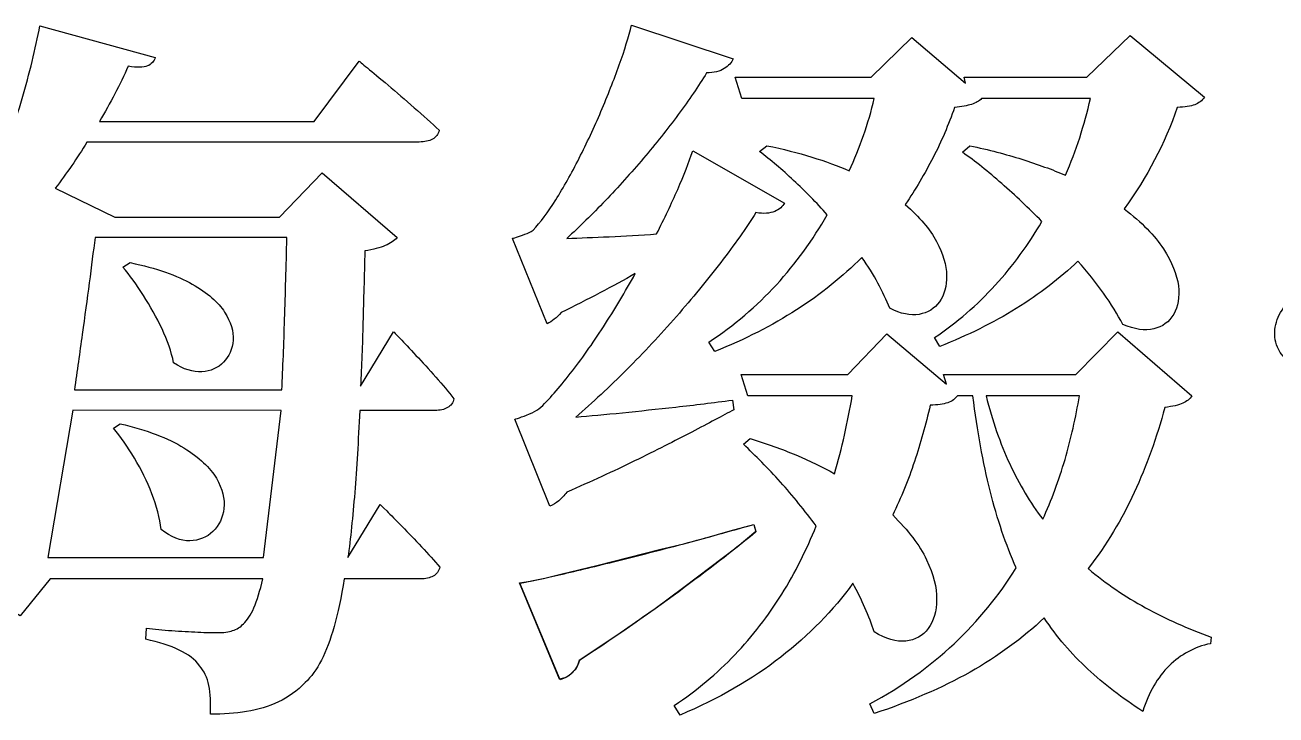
# Model space of a CAD drawing. Extents: x 11992 to 29481, y -6727 to 6811.
# Drawn here: x 28321.29 to 28341.09, y 418.7 to 429.62 of the extents above; entities that cross this region are included whole.
import ezdxf

# ---------------------------------------------------------------- set-up
doc = ezdxf.new("R2010")
doc.units = 0
doc.header["$MEASUREMENT"] = 0
doc.layers.add('layer 1', color=8, linetype='CONTINUOUS')
doc.layers.add('zoylight 6节点', color=8, linetype='CONTINUOUS')

# ---------------------------------------------------------------- blocks, each defined once
blk = doc.blocks.new('ddddd')
at = {"layer": 'layer 1'}
for points in [[(-30.346, 47.197), (-30.738, 44.863), (-27.325, 44.863), (-27.048, 47.191), (-30.346, 47.197)], [(-19.566, 45.387), (-19.53, 45.275), (-19.828, 45.026), (-20.671, 44.389), (-21.126, 44.05), (-21.681, 43.668), (-22.327, 43.233), (-22.353, 43.157), (-22.382, 43.098), (-22.439, 43.047), (-22.494, 42.99), (-22.555, 42.958), (-22.638, 42.937), (-23.274, 44.464), (-23.097, 44.489), (-22.875, 44.538), (-22.619, 44.601), (-22.047, 44.738), (-21.037, 44.994), (-20.67, 45.081), (-20.304, 45.182), (-19.941, 45.288), (-19.566, 45.387)]]:
    blk.add_lwpolyline(points, dxfattribs=at)
for points, knots in [([(-24.615, 47.191), (-24.532, 47.191), (-24.464, 47.207), (-24.412, 47.236), (-24.412, 47.236), (-24.357, 47.267), (-24.324, 47.314), (-24.313, 47.378), (-24.313, 47.378), (-24.396, 47.484), (-24.491, 47.599), (-24.6, 47.719), (-24.6, 47.719), (-24.706, 47.841), (-24.811, 47.956), (-24.912, 48.064), (-24.912, 48.064), (-25.013, 48.173), (-25.096, 48.262), (-25.164, 48.33), (-25.164, 48.33), (-25.23, 48.4), (-25.265, 48.435), (-25.267, 48.437), (-25.267, 48.437), (-25.267, 48.437), (-25.791, 47.576), (-25.791, 47.576), (-25.791, 47.576), (-25.773, 47.896), (-25.76, 48.231), (-25.752, 48.586), (-25.752, 48.586), (-25.742, 48.939), (-25.731, 49.318), (-25.721, 49.717), (-25.721, 49.717), (-25.587, 49.737), (-25.48, 49.764), (-25.399, 49.801), (-25.399, 49.801), (-25.318, 49.838), (-25.254, 49.88), (-25.209, 49.927), (-25.209, 49.927), (-25.209, 49.927), (-26.396, 50.951), (-26.396, 50.951), (-26.396, 50.951), (-26.396, 50.951), (-27.071, 50.253), (-27.071, 50.253), (-27.071, 50.253), (-27.071, 50.253), (-29.679, 50.253), (-29.679, 50.253), (-29.679, 50.253), (-29.679, 50.253), (-30.622, 50.707), (-30.622, 50.707), (-30.622, 50.707), (-30.534, 50.823), (-30.447, 50.944), (-30.362, 51.066), (-30.362, 51.066), (-30.278, 51.188), (-30.197, 51.312), (-30.121, 51.44), (-30.121, 51.44), (-30.121, 51.44), (-24.86, 51.44), (-24.86, 51.44), (-24.86, 51.44), (-24.776, 51.44), (-24.706, 51.456), (-24.65, 51.485), (-24.65, 51.485), (-24.594, 51.516), (-24.559, 51.562), (-24.545, 51.626), (-24.545, 51.626), (-24.664, 51.739), (-24.796, 51.859), (-24.939, 51.983), (-24.939, 51.983), (-25.083, 52.11), (-25.222, 52.228), (-25.354, 52.34), (-25.354, 52.34), (-25.486, 52.451), (-25.595, 52.542), (-25.68, 52.612), (-25.68, 52.612), (-25.766, 52.682), (-25.81, 52.719), (-25.814, 52.721), (-25.814, 52.721), (-25.814, 52.721), (-26.524, 51.766), (-26.524, 51.766), (-26.524, 51.766), (-26.524, 51.766), (-29.923, 51.766), (-29.923, 51.766), (-29.923, 51.766), (-29.749, 52.057), (-29.597, 52.348), (-29.469, 52.639), (-29.469, 52.639), (-29.328, 52.616), (-29.225, 52.618), (-29.163, 52.643), (-29.163, 52.643), (-29.101, 52.668), (-29.058, 52.715), (-29.039, 52.779), (-29.039, 52.779), (-29.039, 52.779), (-30.866, 53.279), (-30.866, 53.279), (-30.866, 53.279), (-30.936, 52.911), (-31.029, 52.527), (-31.146, 52.131), (-31.146, 52.131), (-31.262, 51.737), (-31.396, 51.345), (-31.549, 50.959), (-31.549, 50.959), (-31.7, 50.573), (-31.869, 50.208), (-32.05, 49.867), (-32.05, 49.867), (-32.23, 49.525), (-32.422, 49.223), (-32.624, 48.961), (-32.624, 48.961), (-32.624, 48.961), (-32.508, 48.868), (-32.508, 48.868), (-32.508, 48.868), (-32.286, 49.013), (-32.073, 49.176), (-31.869, 49.355), (-31.869, 49.355), (-31.666, 49.531), (-31.472, 49.723), (-31.285, 49.927), (-31.285, 49.927), (-31.32, 49.558), (-31.363, 49.168), (-31.413, 48.757), (-31.413, 48.757), (-31.464, 48.348), (-31.518, 47.934), (-31.576, 47.517), (-31.576, 47.517), (-31.576, 47.517), (-32.857, 47.517), (-32.857, 47.517), (-32.857, 47.517), (-32.857, 47.517), (-32.764, 47.191), (-32.764, 47.191), (-32.764, 47.191), (-32.764, 47.191), (-31.623, 47.191), (-31.623, 47.191), (-31.623, 47.191), (-31.681, 46.759), (-31.743, 46.349), (-31.809, 45.967), (-31.809, 45.967), (-31.873, 45.585), (-31.935, 45.244), (-31.995, 44.945), (-31.995, 44.945), (-32.071, 44.902), (-32.145, 44.857), (-32.216, 44.811), (-32.216, 44.811), (-32.286, 44.762), (-32.348, 44.72), (-32.403, 44.677), (-32.403, 44.677), (-32.403, 44.677), (-31.18, 43.944), (-31.18, 43.944), (-31.18, 43.944), (-31.18, 43.944), (-30.703, 44.526), (-30.703, 44.526), (-30.703, 44.526), (-30.703, 44.526), (-27.339, 44.526), (-27.339, 44.526), (-27.339, 44.526), (-27.38, 44.339), (-27.426, 44.188), (-27.477, 44.07), (-27.477, 44.07), (-27.527, 43.953), (-27.584, 43.868), (-27.642, 43.816), (-27.642, 43.816), (-27.692, 43.763), (-27.75, 43.728), (-27.814, 43.707), (-27.814, 43.707), (-27.878, 43.686), (-27.958, 43.676), (-28.049, 43.676), (-28.049, 43.676), (-28.129, 43.676), (-28.235, 43.678), (-28.365, 43.684), (-28.365, 43.684), (-28.495, 43.69), (-28.633, 43.697), (-28.777, 43.707), (-28.777, 43.707), (-28.92, 43.717), (-29.054, 43.73), (-29.178, 43.746), (-29.178, 43.746), (-29.178, 43.746), (-29.19, 43.571), (-29.19, 43.571), (-29.19, 43.571), (-28.98, 43.525), (-28.804, 43.468), (-28.66, 43.4), (-28.66, 43.4), (-28.517, 43.333), (-28.41, 43.251), (-28.34, 43.152), (-28.34, 43.152), (-28.266, 43.071), (-28.216, 42.966), (-28.191, 42.838), (-28.191, 42.838), (-28.168, 42.71), (-28.158, 42.558), (-28.166, 42.384), (-28.166, 42.384), (-27.964, 42.382), (-27.772, 42.397), (-27.593, 42.426), (-27.593, 42.426), (-27.413, 42.456), (-27.244, 42.506), (-27.089, 42.578), (-27.089, 42.578), (-26.934, 42.652), (-26.792, 42.754), (-26.664, 42.884), (-26.664, 42.884), (-26.571, 42.976), (-26.485, 43.096), (-26.41, 43.239), (-26.41, 43.239), (-26.334, 43.385), (-26.266, 43.563), (-26.206, 43.775), (-26.206, 43.775), (-26.146, 43.984), (-26.094, 44.237), (-26.047, 44.526), (-26.047, 44.526), (-26.047, 44.526), (-24.836, 44.526), (-24.836, 44.526), (-24.836, 44.526), (-24.759, 44.526), (-24.695, 44.541), (-24.64, 44.57), (-24.64, 44.57), (-24.588, 44.601), (-24.551, 44.648), (-24.534, 44.712), (-24.534, 44.712), (-24.621, 44.813), (-24.716, 44.92), (-24.823, 45.034), (-24.823, 45.034), (-24.93, 45.147), (-25.032, 45.253), (-25.131, 45.356), (-25.131, 45.356), (-25.23, 45.457), (-25.312, 45.538), (-25.376, 45.602), (-25.376, 45.602), (-25.442, 45.666), (-25.475, 45.699), (-25.477, 45.701), (-25.477, 45.701), (-25.477, 45.701), (-25.989, 44.863), (-25.989, 44.863), (-25.989, 44.863), (-25.948, 45.164), (-25.913, 45.507), (-25.882, 45.892), (-25.882, 45.892), (-25.851, 46.276), (-25.826, 46.71), (-25.803, 47.191), (-25.803, 47.191), (-25.803, 47.191), (-24.615, 47.191), (-24.615, 47.191)], [0, 0, 0, 0, 0.012821, 0.012821, 0.012821, 0.012821, 0.025641, 0.025641, 0.025641, 0.025641, 0.038462, 0.038462, 0.038462, 0.038462, 0.051282, 0.051282, 0.051282, 0.051282, 0.064103, 0.064103, 0.064103, 0.064103, 0.076923, 0.076923, 0.076923, 0.076923, 0.089744, 0.089744, 0.089744, 0.089744, 0.102564, 0.102564, 0.102564, 0.102564, 0.115385, 0.115385, 0.115385, 0.115385, 0.128205, 0.128205, 0.128205, 0.128205, 0.141026, 0.141026, 0.141026, 0.141026, 0.153846, 0.153846, 0.153846, 0.153846, 0.166667, 0.166667, 0.166667, 0.166667, 0.179487, 0.179487, 0.179487, 0.179487, 0.192308, 0.192308, 0.192308, 0.192308, 0.205128, 0.205128, 0.205128, 0.205128, 0.217949, 0.217949, 0.217949, 0.217949, 0.230769, 0.230769, 0.230769, 0.230769, 0.24359, 0.24359, 0.24359, 0.24359, 0.25641, 0.25641, 0.25641, 0.25641, 0.269231, 0.269231, 0.269231, 0.269231, 0.282051, 0.282051, 0.282051, 0.282051, 0.294872, 0.294872, 0.294872, 0.294872, 0.307692, 0.307692, 0.307692, 0.307692, 0.320513, 0.320513, 0.320513, 0.320513, 0.333333, 0.333333, 0.333333, 0.333333, 0.346154, 0.346154, 0.346154, 0.346154, 0.358974, 0.358974, 0.358974, 0.358974, 0.371795, 0.371795, 0.371795, 0.371795, 0.384615, 0.384615, 0.384615, 0.384615, 0.397436, 0.397436, 0.397436, 0.397436, 0.410256, 0.410256, 0.410256, 0.410256, 0.423077, 0.423077, 0.423077, 0.423077, 0.435897, 0.435897, 0.435897, 0.435897, 0.448718, 0.448718, 0.448718, 0.448718, 0.461538, 0.461538, 0.461538, 0.461538, 0.474359, 0.474359, 0.474359, 0.474359, 0.487179, 0.487179, 0.487179, 0.487179, 0.5, 0.5, 0.5, 0.5, 0.512821, 0.512821, 0.512821, 0.512821, 0.525641, 0.525641, 0.525641, 0.525641, 0.538462, 0.538462, 0.538462, 0.538462, 0.551282, 0.551282, 0.551282, 0.551282, 0.564103, 0.564103, 0.564103, 0.564103, 0.576923, 0.576923, 0.576923, 0.576923, 0.589744, 0.589744, 0.589744, 0.589744, 0.602564, 0.602564, 0.602564, 0.602564, 0.615385, 0.615385, 0.615385, 0.615385, 0.628205, 0.628205, 0.628205, 0.628205, 0.641026, 0.641026, 0.641026, 0.641026, 0.653846, 0.653846, 0.653846, 0.653846, 0.666667, 0.666667, 0.666667, 0.666667, 0.679487, 0.679487, 0.679487, 0.679487, 0.692308, 0.692308, 0.692308, 0.692308, 0.705128, 0.705128, 0.705128, 0.705128, 0.717949, 0.717949, 0.717949, 0.717949, 0.730769, 0.730769, 0.730769, 0.730769, 0.74359, 0.74359, 0.74359, 0.74359, 0.75641, 0.75641, 0.75641, 0.75641, 0.769231, 0.769231, 0.769231, 0.769231, 0.782051, 0.782051, 0.782051, 0.782051, 0.794872, 0.794872, 0.794872, 0.794872, 0.807692, 0.807692, 0.807692, 0.807692, 0.820513, 0.820513, 0.820513, 0.820513, 0.833333, 0.833333, 0.833333, 0.833333, 0.846154, 0.846154, 0.846154, 0.846154, 0.858974, 0.858974, 0.858974, 0.858974, 0.871795, 0.871795, 0.871795, 0.871795, 0.884615, 0.884615, 0.884615, 0.884615, 0.897436, 0.897436, 0.897436, 0.897436, 0.910256, 0.910256, 0.910256, 0.910256, 0.923077, 0.923077, 0.923077, 0.923077, 0.935897, 0.935897, 0.935897, 0.935897, 0.948718, 0.948718, 0.948718, 0.948718, 0.961538, 0.961538, 0.961538, 0.961538, 0.974359, 0.974359, 0.974359, 0.974359, 0.987179, 0.987179, 0.987179, 0.987179, 1, 1, 1, 1]), ([(-22.791, 45.678), (-22.744, 45.696), (-22.697, 45.725), (-22.653, 45.763), (-22.653, 45.763), (-22.606, 45.8), (-22.564, 45.847), (-22.523, 45.899), (-22.523, 45.899), (-22.145, 46.064), (-21.788, 46.229), (-21.452, 46.392), (-21.452, 46.392), (-21.116, 46.557), (-20.816, 46.708), (-20.548, 46.85), (-20.548, 46.85), (-20.28, 46.99), (-20.057, 47.108), (-19.88, 47.203), (-19.88, 47.203), (-19.88, 47.203), (-19.904, 47.354), (-19.904, 47.354), (-19.904, 47.354), (-20.204, 47.316), (-20.501, 47.279), (-20.798, 47.246), (-20.798, 47.246), (-21.093, 47.213), (-21.374, 47.184), (-21.644, 47.156), (-21.644, 47.156), (-21.914, 47.129), (-22.16, 47.106), (-22.383, 47.087), (-22.383, 47.087), (-22.115, 47.316), (-21.848, 47.566), (-21.578, 47.837), (-21.578, 47.837), (-21.306, 48.109), (-21.044, 48.39), (-20.79, 48.679), (-20.79, 48.679), (-20.538, 48.967), (-20.303, 49.252), (-20.088, 49.533), (-20.088, 49.533), (-19.873, 49.812), (-19.686, 50.076), (-19.531, 50.323), (-19.531, 50.323), (-19.409, 50.301), (-19.31, 50.309), (-19.234, 50.342), (-19.234, 50.342), (-19.159, 50.375), (-19.106, 50.42), (-19.077, 50.474), (-19.077, 50.474), (-19.077, 50.474), (-20.532, 51.3), (-20.532, 51.3), (-20.532, 51.3), (-20.592, 51.118), (-20.67, 50.914), (-20.769, 50.691), (-20.769, 50.691), (-20.868, 50.466), (-20.979, 50.232), (-21.103, 49.985), (-21.103, 49.985), (-21.361, 49.968), (-21.611, 49.954), (-21.852, 49.942), (-21.852, 49.942), (-22.094, 49.931), (-22.317, 49.921), (-22.523, 49.915), (-22.523, 49.915), (-22.323, 50.098), (-22.121, 50.296), (-21.916, 50.511), (-21.916, 50.511), (-21.71, 50.726), (-21.508, 50.949), (-21.312, 51.182), (-21.312, 51.182), (-21.116, 51.413), (-20.932, 51.644), (-20.761, 51.873), (-20.761, 51.873), (-20.591, 52.104), (-20.441, 52.323), (-20.311, 52.534), (-20.311, 52.534), (-20.195, 52.536), (-20.102, 52.56), (-20.032, 52.602), (-20.032, 52.602), (-19.962, 52.645), (-19.915, 52.695), (-19.892, 52.756), (-19.892, 52.756), (-19.892, 52.756), (-21.498, 53.291), (-21.498, 53.291), (-21.498, 53.291), (-21.545, 53.105), (-21.611, 52.893), (-21.694, 52.659), (-21.694, 52.659), (-21.78, 52.424), (-21.875, 52.179), (-21.984, 51.925), (-21.984, 51.925), (-22.092, 51.671), (-22.207, 51.425), (-22.329, 51.184), (-22.329, 51.184), (-22.451, 50.942), (-22.575, 50.722), (-22.699, 50.526), (-22.699, 50.526), (-22.824, 50.328), (-22.944, 50.168), (-23.058, 50.043), (-23.058, 50.043), (-23.095, 50.02), (-23.138, 49.999), (-23.188, 49.979), (-23.188, 49.979), (-23.239, 49.96), (-23.283, 49.944), (-23.322, 49.933), (-23.322, 49.933), (-23.361, 49.921), (-23.382, 49.915), (-23.384, 49.915), (-23.384, 49.915), (-23.384, 49.915), (-22.837, 48.565), (-22.837, 48.565), (-22.837, 48.565), (-22.796, 48.582), (-22.758, 48.606), (-22.723, 48.635), (-22.723, 48.635), (-22.686, 48.664), (-22.651, 48.699), (-22.616, 48.74), (-22.616, 48.74), (-22.404, 48.844), (-22.201, 48.949), (-22.001, 49.052), (-22.001, 49.052), (-21.803, 49.157), (-21.615, 49.258), (-21.44, 49.357), (-21.44, 49.357), (-21.601, 49.067), (-21.768, 48.788), (-21.945, 48.516), (-21.945, 48.516), (-22.119, 48.247), (-22.294, 47.998), (-22.469, 47.775), (-22.469, 47.775), (-22.643, 47.552), (-22.808, 47.364), (-22.965, 47.215), (-22.965, 47.215), (-23.006, 47.188), (-23.056, 47.16), (-23.117, 47.137), (-23.117, 47.137), (-23.177, 47.112), (-23.229, 47.092), (-23.276, 47.077), (-23.276, 47.077), (-23.322, 47.059), (-23.347, 47.052), (-23.349, 47.052), (-23.349, 47.052), (-23.349, 47.052), (-22.791, 45.678), (-22.791, 45.678)], [0, 0, 0, 0, 0.021277, 0.021277, 0.021277, 0.021277, 0.042553, 0.042553, 0.042553, 0.042553, 0.06383, 0.06383, 0.06383, 0.06383, 0.085106, 0.085106, 0.085106, 0.085106, 0.106383, 0.106383, 0.106383, 0.106383, 0.12766, 0.12766, 0.12766, 0.12766, 0.148936, 0.148936, 0.148936, 0.148936, 0.170213, 0.170213, 0.170213, 0.170213, 0.191489, 0.191489, 0.191489, 0.191489, 0.212766, 0.212766, 0.212766, 0.212766, 0.234043, 0.234043, 0.234043, 0.234043, 0.255319, 0.255319, 0.255319, 0.255319, 0.276596, 0.276596, 0.276596, 0.276596, 0.297872, 0.297872, 0.297872, 0.297872, 0.319149, 0.319149, 0.319149, 0.319149, 0.340426, 0.340426, 0.340426, 0.340426, 0.361702, 0.361702, 0.361702, 0.361702, 0.382979, 0.382979, 0.382979, 0.382979, 0.404255, 0.404255, 0.404255, 0.404255, 0.425532, 0.425532, 0.425532, 0.425532, 0.446809, 0.446809, 0.446809, 0.446809, 0.468085, 0.468085, 0.468085, 0.468085, 0.489362, 0.489362, 0.489362, 0.489362, 0.510638, 0.510638, 0.510638, 0.510638, 0.531915, 0.531915, 0.531915, 0.531915, 0.553191, 0.553191, 0.553191, 0.553191, 0.574468, 0.574468, 0.574468, 0.574468, 0.595745, 0.595745, 0.595745, 0.595745, 0.617021, 0.617021, 0.617021, 0.617021, 0.638298, 0.638298, 0.638298, 0.638298, 0.659574, 0.659574, 0.659574, 0.659574, 0.680851, 0.680851, 0.680851, 0.680851, 0.702128, 0.702128, 0.702128, 0.702128, 0.723404, 0.723404, 0.723404, 0.723404, 0.744681, 0.744681, 0.744681, 0.744681, 0.765957, 0.765957, 0.765957, 0.765957, 0.787234, 0.787234, 0.787234, 0.787234, 0.808511, 0.808511, 0.808511, 0.808511, 0.829787, 0.829787, 0.829787, 0.829787, 0.851064, 0.851064, 0.851064, 0.851064, 0.87234, 0.87234, 0.87234, 0.87234, 0.893617, 0.893617, 0.893617, 0.893617, 0.914894, 0.914894, 0.914894, 0.914894, 0.93617, 0.93617, 0.93617, 0.93617, 0.957447, 0.957447, 0.957447, 0.957447, 0.978723, 0.978723, 0.978723, 0.978723, 1, 1, 1, 1]), ([(-17.657, 52.127), (-17.704, 51.929), (-17.762, 51.735), (-17.828, 51.543), (-17.828, 51.543), (-17.896, 51.353), (-17.971, 51.167), (-18.053, 50.986), (-18.053, 50.986), (-18.233, 51.062), (-18.431, 51.134), (-18.648, 51.202), (-18.648, 51.202), (-18.864, 51.269), (-19.101, 51.33), (-19.357, 51.382), (-19.357, 51.382), (-19.357, 51.382), (-19.473, 51.289), (-19.473, 51.289), (-19.473, 51.289), (-19.296, 51.155), (-19.116, 51.002), (-18.934, 50.833), (-18.934, 50.833), (-18.749, 50.662), (-18.573, 50.482), (-18.402, 50.288), (-18.402, 50.288), (-18.629, 49.89), (-18.897, 49.521), (-19.207, 49.18), (-19.207, 49.18), (-19.52, 48.84), (-19.875, 48.538), (-20.276, 48.274), (-20.276, 48.274), (-20.276, 48.274), (-20.183, 48.123), (-20.183, 48.123), (-20.183, 48.123), (-19.706, 48.315), (-19.275, 48.536), (-18.887, 48.784), (-18.887, 48.784), (-18.501, 49.034), (-18.158, 49.31), (-17.855, 49.613), (-17.855, 49.613), (-17.756, 49.479), (-17.671, 49.343), (-17.599, 49.207), (-17.599, 49.207), (-17.527, 49.071), (-17.465, 48.937), (-17.413, 48.809), (-17.413, 48.809), (-17.238, 48.72), (-17.083, 48.689), (-16.947, 48.712), (-16.947, 48.712), (-16.811, 48.738), (-16.703, 48.804), (-16.625, 48.912), (-16.625, 48.912), (-16.547, 49.023), (-16.51, 49.159), (-16.512, 49.326), (-16.512, 49.326), (-16.516, 49.49), (-16.569, 49.671), (-16.674, 49.865), (-16.674, 49.865), (-16.776, 50.061), (-16.941, 50.255), (-17.168, 50.451), (-17.168, 50.451), (-17.005, 50.689), (-16.858, 50.938), (-16.726, 51.194), (-16.726, 51.194), (-16.594, 51.45), (-16.481, 51.714), (-16.388, 51.987), (-16.388, 51.987), (-16.274, 51.999), (-16.183, 52.014), (-16.117, 52.036), (-16.117, 52.036), (-16.049, 52.057), (-15.996, 52.088), (-15.958, 52.127), (-15.958, 52.127), (-15.958, 52.127), (-14.235, 52.127), (-14.235, 52.127), (-14.235, 52.127), (-14.285, 51.917), (-14.343, 51.712), (-14.406, 51.508), (-14.406, 51.508), (-14.47, 51.306), (-14.543, 51.108), (-14.631, 50.916), (-14.631, 50.916), (-14.84, 51.004), (-15.071, 51.087), (-15.321, 51.167), (-15.321, 51.167), (-15.573, 51.246), (-15.847, 51.318), (-16.144, 51.382), (-16.144, 51.382), (-16.144, 51.382), (-16.26, 51.277), (-16.26, 51.277), (-16.26, 51.277), (-16.06, 51.136), (-15.855, 50.971), (-15.639, 50.782), (-15.639, 50.782), (-15.426, 50.594), (-15.215, 50.394), (-15.003, 50.183), (-15.003, 50.183), (-15.213, 49.82), (-15.459, 49.483), (-15.744, 49.172), (-15.744, 49.172), (-16.027, 48.86), (-16.348, 48.584), (-16.703, 48.344), (-16.703, 48.344), (-16.703, 48.344), (-16.621, 48.204), (-16.621, 48.204), (-16.621, 48.204), (-16.179, 48.379), (-15.775, 48.579), (-15.409, 48.806), (-15.409, 48.806), (-15.044, 49.031), (-14.718, 49.281), (-14.433, 49.554), (-14.433, 49.554), (-14.285, 49.386), (-14.151, 49.215), (-14.029, 49.046), (-14.029, 49.046), (-13.907, 48.875), (-13.806, 48.712), (-13.723, 48.553), (-13.723, 48.553), (-13.536, 48.472), (-13.373, 48.449), (-13.234, 48.482), (-13.234, 48.482), (-13.094, 48.516), (-12.989, 48.594), (-12.917, 48.714), (-12.917, 48.714), (-12.848, 48.835), (-12.822, 48.986), (-12.844, 49.164), (-12.844, 49.164), (-12.865, 49.345), (-12.945, 49.539), (-13.08, 49.748), (-13.08, 49.748), (-13.218, 49.958), (-13.424, 50.169), (-13.699, 50.381), (-13.699, 50.381), (-13.338, 50.881), (-13.059, 51.417), (-12.861, 51.987), (-12.861, 51.987), (-12.741, 51.993), (-12.65, 52.007), (-12.584, 52.03), (-12.584, 52.03), (-12.52, 52.053), (-12.469, 52.094), (-12.43, 52.15), (-12.43, 52.15), (-12.43, 52.15), (-13.606, 53.128), (-13.606, 53.128), (-13.606, 53.128), (-13.606, 53.128), (-14.293, 52.465), (-14.293, 52.465), (-14.293, 52.465), (-14.293, 52.465), (-16.237, 52.465), (-16.237, 52.465), (-16.237, 52.465), (-16.237, 52.465), (-16.214, 52.371), (-16.214, 52.371), (-16.214, 52.371), (-16.214, 52.371), (-17.063, 53.093), (-17.063, 53.093), (-17.063, 53.093), (-17.063, 53.093), (-17.704, 52.465), (-17.704, 52.465), (-17.704, 52.465), (-17.704, 52.465), (-19.857, 52.465), (-19.857, 52.465), (-19.857, 52.465), (-19.857, 52.465), (-19.752, 52.127), (-19.752, 52.127), (-19.752, 52.127), (-19.752, 52.127), (-17.657, 52.127), (-17.657, 52.127)], [0, 0, 0, 0, 0.018182, 0.018182, 0.018182, 0.018182, 0.036364, 0.036364, 0.036364, 0.036364, 0.054545, 0.054545, 0.054545, 0.054545, 0.072727, 0.072727, 0.072727, 0.072727, 0.090909, 0.090909, 0.090909, 0.090909, 0.109091, 0.109091, 0.109091, 0.109091, 0.127273, 0.127273, 0.127273, 0.127273, 0.145455, 0.145455, 0.145455, 0.145455, 0.163636, 0.163636, 0.163636, 0.163636, 0.181818, 0.181818, 0.181818, 0.181818, 0.2, 0.2, 0.2, 0.2, 0.218182, 0.218182, 0.218182, 0.218182, 0.236364, 0.236364, 0.236364, 0.236364, 0.254545, 0.254545, 0.254545, 0.254545, 0.272727, 0.272727, 0.272727, 0.272727, 0.290909, 0.290909, 0.290909, 0.290909, 0.309091, 0.309091, 0.309091, 0.309091, 0.327273, 0.327273, 0.327273, 0.327273, 0.345455, 0.345455, 0.345455, 0.345455, 0.363636, 0.363636, 0.363636, 0.363636, 0.381818, 0.381818, 0.381818, 0.381818, 0.4, 0.4, 0.4, 0.4, 0.418182, 0.418182, 0.418182, 0.418182, 0.436364, 0.436364, 0.436364, 0.436364, 0.454545, 0.454545, 0.454545, 0.454545, 0.472727, 0.472727, 0.472727, 0.472727, 0.490909, 0.490909, 0.490909, 0.490909, 0.509091, 0.509091, 0.509091, 0.509091, 0.527273, 0.527273, 0.527273, 0.527273, 0.545455, 0.545455, 0.545455, 0.545455, 0.563636, 0.563636, 0.563636, 0.563636, 0.581818, 0.581818, 0.581818, 0.581818, 0.6, 0.6, 0.6, 0.6, 0.618182, 0.618182, 0.618182, 0.618182, 0.636364, 0.636364, 0.636364, 0.636364, 0.654545, 0.654545, 0.654545, 0.654545, 0.672727, 0.672727, 0.672727, 0.672727, 0.690909, 0.690909, 0.690909, 0.690909, 0.709091, 0.709091, 0.709091, 0.709091, 0.727273, 0.727273, 0.727273, 0.727273, 0.745455, 0.745455, 0.745455, 0.745455, 0.763636, 0.763636, 0.763636, 0.763636, 0.781818, 0.781818, 0.781818, 0.781818, 0.8, 0.8, 0.8, 0.8, 0.818182, 0.818182, 0.818182, 0.818182, 0.836364, 0.836364, 0.836364, 0.836364, 0.854545, 0.854545, 0.854545, 0.854545, 0.872727, 0.872727, 0.872727, 0.872727, 0.890909, 0.890909, 0.890909, 0.890909, 0.909091, 0.909091, 0.909091, 0.909091, 0.927273, 0.927273, 0.927273, 0.927273, 0.945455, 0.945455, 0.945455, 0.945455, 0.963636, 0.963636, 0.963636, 0.963636, 0.981818, 0.981818, 0.981818, 0.981818, 1, 1, 1, 1]), ([(-10.385, 51.056), (-10.371, 50.854), (-10.381, 50.651), (-10.41, 50.447), (-10.41, 50.447), (-10.441, 50.243), (-10.488, 50.047), (-10.548, 49.861), (-10.548, 49.861), (-10.608, 49.677), (-10.678, 49.51), (-10.755, 49.362), (-10.755, 49.362), (-10.831, 49.215), (-10.91, 49.097), (-10.99, 49.007), (-10.99, 49.007), (-11.089, 48.93), (-11.167, 48.84), (-11.225, 48.742), (-11.225, 48.742), (-11.283, 48.643), (-11.314, 48.54), (-11.318, 48.431), (-11.318, 48.431), (-11.324, 48.324), (-11.295, 48.218), (-11.234, 48.111), (-11.234, 48.111), (-11.174, 48.028), (-11.101, 47.965), (-11.009, 47.929), (-11.009, 47.929), (-10.92, 47.892), (-10.825, 47.874), (-10.724, 47.882), (-10.724, 47.882), (-10.623, 47.888), (-10.524, 47.913), (-10.431, 47.96), (-10.431, 47.96), (-10.336, 48.008), (-10.255, 48.072), (-10.187, 48.158), (-10.187, 48.158), (-10.065, 48.326), (-9.973, 48.551), (-9.915, 48.831), (-9.915, 48.831), (-9.857, 49.112), (-9.849, 49.44), (-9.888, 49.816), (-9.888, 49.816), (-9.927, 50.191), (-10.03, 50.604), (-10.198, 51.056), (-10.198, 51.056), (-10.198, 51.056), (-10.385, 51.056), (-10.385, 51.056)], [0, 0, 0, 0, 0.066667, 0.066667, 0.066667, 0.066667, 0.133333, 0.133333, 0.133333, 0.133333, 0.2, 0.2, 0.2, 0.2, 0.266667, 0.266667, 0.266667, 0.266667, 0.333333, 0.333333, 0.333333, 0.333333, 0.4, 0.4, 0.4, 0.4, 0.466667, 0.466667, 0.466667, 0.466667, 0.533333, 0.533333, 0.533333, 0.533333, 0.6, 0.6, 0.6, 0.6, 0.666667, 0.666667, 0.666667, 0.666667, 0.733333, 0.733333, 0.733333, 0.733333, 0.8, 0.8, 0.8, 0.8, 0.866667, 0.866667, 0.866667, 0.866667, 0.933333, 0.933333, 0.933333, 0.933333, 1, 1, 1, 1]), ([(-26.955, 49.927), (-26.967, 49.469), (-26.978, 49.038), (-26.992, 48.639), (-26.992, 48.639), (-27.003, 48.239), (-27.019, 47.867), (-27.036, 47.517), (-27.036, 47.517), (-27.036, 47.517), (-30.319, 47.517), (-30.319, 47.517), (-30.319, 47.517), (-30.276, 47.818), (-30.236, 48.109), (-30.195, 48.396), (-30.195, 48.396), (-30.156, 48.681), (-30.119, 48.953), (-30.084, 49.211), (-30.084, 49.211), (-30.051, 49.471), (-30.02, 49.71), (-29.993, 49.927), (-29.993, 49.927), (-29.993, 49.927), (-26.955, 49.927), (-26.955, 49.927)], [0, 0, 0, 0, 0.142857, 0.142857, 0.142857, 0.142857, 0.285714, 0.285714, 0.285714, 0.285714, 0.428571, 0.428571, 0.428571, 0.428571, 0.571429, 0.571429, 0.571429, 0.571429, 0.714286, 0.714286, 0.714286, 0.714286, 0.857143, 0.857143, 0.857143, 0.857143, 1, 1, 1, 1]), ([(-29.551, 49.461), (-29.444, 49.331), (-29.335, 49.182), (-29.227, 49.011), (-29.227, 49.011), (-29.116, 48.842), (-29.019, 48.666), (-28.932, 48.484), (-28.932, 48.484), (-28.847, 48.299), (-28.784, 48.121), (-28.748, 47.948), (-28.748, 47.948), (-28.59, 47.841), (-28.441, 47.795), (-28.301, 47.802), (-28.301, 47.802), (-28.164, 47.812), (-28.047, 47.863), (-27.958, 47.956), (-27.958, 47.956), (-27.869, 48.047), (-27.818, 48.163), (-27.807, 48.303), (-27.807, 48.303), (-27.797, 48.443), (-27.842, 48.592), (-27.942, 48.749), (-27.942, 48.749), (-28.041, 48.904), (-28.212, 49.052), (-28.453, 49.192), (-28.453, 49.192), (-28.695, 49.329), (-29.021, 49.444), (-29.434, 49.531), (-29.434, 49.531), (-29.434, 49.531), (-29.551, 49.461), (-29.551, 49.461)], [0, 0, 0, 0, 0.1, 0.1, 0.1, 0.1, 0.2, 0.2, 0.2, 0.2, 0.3, 0.3, 0.3, 0.3, 0.4, 0.4, 0.4, 0.4, 0.5, 0.5, 0.5, 0.5, 0.6, 0.6, 0.6, 0.6, 0.7, 0.7, 0.7, 0.7, 0.8, 0.8, 0.8, 0.8, 0.9, 0.9, 0.9, 0.9, 1, 1, 1, 1]), ([(-13.804, 48.437), (-13.804, 48.437), (-14.468, 47.762), (-14.468, 47.762), (-14.468, 47.762), (-14.468, 47.762), (-16.563, 47.762), (-16.563, 47.762), (-16.563, 47.762), (-16.563, 47.762), (-16.516, 47.61), (-16.516, 47.61), (-16.516, 47.61), (-16.516, 47.61), (-17.459, 48.402), (-17.459, 48.402), (-17.459, 48.402), (-17.459, 48.402), (-18.076, 47.762), (-18.076, 47.762), (-18.076, 47.762), (-18.076, 47.762), (-19.764, 47.762), (-19.764, 47.762), (-19.764, 47.762), (-19.764, 47.762), (-19.659, 47.424), (-19.659, 47.424), (-19.659, 47.424), (-19.659, 47.424), (-18.006, 47.424), (-18.006, 47.424), (-18.006, 47.424), (-18.041, 47.215), (-18.082, 47.007), (-18.129, 46.803), (-18.129, 46.803), (-18.175, 46.598), (-18.228, 46.394), (-18.286, 46.19), (-18.286, 46.19), (-18.472, 46.295), (-18.676, 46.394), (-18.899, 46.487), (-18.899, 46.487), (-19.12, 46.58), (-19.362, 46.668), (-19.624, 46.749), (-19.624, 46.749), (-19.624, 46.749), (-19.729, 46.656), (-19.729, 46.656), (-19.729, 46.656), (-19.535, 46.476), (-19.341, 46.276), (-19.143, 46.058), (-19.143, 46.058), (-18.947, 45.841), (-18.759, 45.608), (-18.577, 45.364), (-18.577, 45.364), (-18.728, 44.987), (-18.908, 44.627), (-19.122, 44.283), (-19.122, 44.283), (-19.335, 43.94), (-19.584, 43.622), (-19.865, 43.325), (-19.865, 43.325), (-20.148, 43.028), (-20.466, 42.762), (-20.823, 42.524), (-20.823, 42.524), (-20.823, 42.524), (-20.73, 42.372), (-20.73, 42.372), (-20.73, 42.372), (-20.121, 42.63), (-19.591, 42.935), (-19.139, 43.288), (-19.139, 43.288), (-18.689, 43.639), (-18.307, 44.029), (-17.995, 44.456), (-17.995, 44.456), (-17.925, 44.328), (-17.861, 44.198), (-17.805, 44.068), (-17.805, 44.068), (-17.746, 43.938), (-17.698, 43.81), (-17.657, 43.688), (-17.657, 43.688), (-17.473, 43.573), (-17.308, 43.525), (-17.158, 43.542), (-17.158, 43.542), (-17.009, 43.558), (-16.891, 43.626), (-16.803, 43.742), (-16.803, 43.742), (-16.716, 43.86), (-16.672, 44.014), (-16.67, 44.202), (-16.67, 44.202), (-16.668, 44.39), (-16.72, 44.599), (-16.831, 44.83), (-16.831, 44.83), (-16.941, 45.059), (-17.12, 45.296), (-17.366, 45.538), (-17.366, 45.538), (-17.232, 45.812), (-17.118, 46.093), (-17.021, 46.384), (-17.021, 46.384), (-16.924, 46.673), (-16.842, 46.97), (-16.772, 47.273), (-16.772, 47.273), (-16.656, 47.279), (-16.565, 47.292), (-16.495, 47.314), (-16.495, 47.314), (-16.427, 47.337), (-16.375, 47.374), (-16.342, 47.424), (-16.342, 47.424), (-16.342, 47.424), (-16.097, 47.424), (-16.097, 47.424), (-16.097, 47.424), (-16.027, 46.867), (-15.936, 46.365), (-15.824, 45.919), (-15.824, 45.919), (-15.711, 45.47), (-15.573, 45.065), (-15.41, 44.7), (-15.41, 44.7), (-15.682, 44.264), (-16.01, 43.864), (-16.394, 43.501), (-16.394, 43.501), (-16.776, 43.14), (-17.221, 42.822), (-17.727, 42.547), (-17.727, 42.547), (-17.727, 42.547), (-17.657, 42.395), (-17.657, 42.395), (-17.657, 42.395), (-17.093, 42.582), (-16.588, 42.801), (-16.142, 43.051), (-16.142, 43.051), (-15.696, 43.303), (-15.306, 43.589), (-14.968, 43.909), (-14.968, 43.909), (-14.766, 43.608), (-14.536, 43.338), (-14.279, 43.1), (-14.279, 43.1), (-14.023, 42.861), (-13.732, 42.638), (-13.408, 42.43), (-13.408, 42.43), (-13.313, 42.729), (-13.174, 42.968), (-12.991, 43.15), (-12.991, 43.15), (-12.807, 43.331), (-12.59, 43.449), (-12.337, 43.501), (-12.337, 43.501), (-12.337, 43.501), (-12.326, 43.606), (-12.326, 43.606), (-12.326, 43.606), (-12.692, 43.738), (-13.038, 43.893), (-13.364, 44.07), (-13.364, 44.07), (-13.688, 44.244), (-13.99, 44.452), (-14.27, 44.689), (-14.27, 44.689), (-13.981, 45.067), (-13.738, 45.469), (-13.542, 45.893), (-13.542, 45.893), (-13.346, 46.318), (-13.185, 46.766), (-13.059, 47.238), (-13.059, 47.238), (-12.933, 47.255), (-12.838, 47.277), (-12.774, 47.306), (-12.774, 47.306), (-12.71, 47.333), (-12.661, 47.374), (-12.628, 47.424), (-12.628, 47.424), (-12.628, 47.424), (-13.804, 48.437), (-13.804, 48.437)], [0, 0, 0, 0, 0.019231, 0.019231, 0.019231, 0.019231, 0.038462, 0.038462, 0.038462, 0.038462, 0.057692, 0.057692, 0.057692, 0.057692, 0.076923, 0.076923, 0.076923, 0.076923, 0.096154, 0.096154, 0.096154, 0.096154, 0.115385, 0.115385, 0.115385, 0.115385, 0.134615, 0.134615, 0.134615, 0.134615, 0.153846, 0.153846, 0.153846, 0.153846, 0.173077, 0.173077, 0.173077, 0.173077, 0.192308, 0.192308, 0.192308, 0.192308, 0.211538, 0.211538, 0.211538, 0.211538, 0.230769, 0.230769, 0.230769, 0.230769, 0.25, 0.25, 0.25, 0.25, 0.269231, 0.269231, 0.269231, 0.269231, 0.288462, 0.288462, 0.288462, 0.288462, 0.307692, 0.307692, 0.307692, 0.307692, 0.326923, 0.326923, 0.326923, 0.326923, 0.346154, 0.346154, 0.346154, 0.346154, 0.365385, 0.365385, 0.365385, 0.365385, 0.384615, 0.384615, 0.384615, 0.384615, 0.403846, 0.403846, 0.403846, 0.403846, 0.423077, 0.423077, 0.423077, 0.423077, 0.442308, 0.442308, 0.442308, 0.442308, 0.461538, 0.461538, 0.461538, 0.461538, 0.480769, 0.480769, 0.480769, 0.480769, 0.5, 0.5, 0.5, 0.5, 0.519231, 0.519231, 0.519231, 0.519231, 0.538462, 0.538462, 0.538462, 0.538462, 0.557692, 0.557692, 0.557692, 0.557692, 0.576923, 0.576923, 0.576923, 0.576923, 0.596154, 0.596154, 0.596154, 0.596154, 0.615385, 0.615385, 0.615385, 0.615385, 0.634615, 0.634615, 0.634615, 0.634615, 0.653846, 0.653846, 0.653846, 0.653846, 0.673077, 0.673077, 0.673077, 0.673077, 0.692308, 0.692308, 0.692308, 0.692308, 0.711538, 0.711538, 0.711538, 0.711538, 0.730769, 0.730769, 0.730769, 0.730769, 0.75, 0.75, 0.75, 0.75, 0.769231, 0.769231, 0.769231, 0.769231, 0.788462, 0.788462, 0.788462, 0.788462, 0.807692, 0.807692, 0.807692, 0.807692, 0.826923, 0.826923, 0.826923, 0.826923, 0.846154, 0.846154, 0.846154, 0.846154, 0.865385, 0.865385, 0.865385, 0.865385, 0.884615, 0.884615, 0.884615, 0.884615, 0.903846, 0.903846, 0.903846, 0.903846, 0.923077, 0.923077, 0.923077, 0.923077, 0.942308, 0.942308, 0.942308, 0.942308, 0.961538, 0.961538, 0.961538, 0.961538, 0.980769, 0.980769, 0.980769, 0.980769, 1, 1, 1, 1]), ([(-14.409, 47.424), (-14.468, 47.081), (-14.543, 46.743), (-14.638, 46.415), (-14.638, 46.415), (-14.735, 46.087), (-14.852, 45.771), (-14.991, 45.469), (-14.991, 45.469), (-15.189, 45.73), (-15.364, 46.022), (-15.513, 46.346), (-15.513, 46.346), (-15.665, 46.67), (-15.789, 47.028), (-15.888, 47.424), (-15.888, 47.424), (-15.888, 47.424), (-14.409, 47.424), (-14.409, 47.424)], [0, 0, 0, 0, 0.2, 0.2, 0.2, 0.2, 0.4, 0.4, 0.4, 0.4, 0.6, 0.6, 0.6, 0.6, 0.8, 0.8, 0.8, 0.8, 1, 1, 1, 1]), ([(-29.702, 46.912), (-29.588, 46.774), (-29.477, 46.615), (-29.368, 46.437), (-29.368, 46.437), (-29.262, 46.256), (-29.169, 46.07), (-29.093, 45.874), (-29.093, 45.874), (-29.015, 45.68), (-28.967, 45.49), (-28.946, 45.306), (-28.946, 45.306), (-28.786, 45.185), (-28.635, 45.125), (-28.492, 45.129), (-28.492, 45.129), (-28.346, 45.135), (-28.224, 45.183), (-28.127, 45.276), (-28.127, 45.276), (-28.028, 45.372), (-27.97, 45.494), (-27.952, 45.641), (-27.952, 45.641), (-27.935, 45.791), (-27.975, 45.95), (-28.072, 46.118), (-28.072, 46.118), (-28.169, 46.287), (-28.342, 46.446), (-28.587, 46.6), (-28.587, 46.6), (-28.833, 46.753), (-29.169, 46.881), (-29.597, 46.982), (-29.597, 46.982), (-29.597, 46.982), (-29.702, 46.912), (-29.702, 46.912)], [0, 0, 0, 0, 0.1, 0.1, 0.1, 0.1, 0.2, 0.2, 0.2, 0.2, 0.3, 0.3, 0.3, 0.3, 0.4, 0.4, 0.4, 0.4, 0.5, 0.5, 0.5, 0.5, 0.6, 0.6, 0.6, 0.6, 0.7, 0.7, 0.7, 0.7, 0.8, 0.8, 0.8, 0.8, 0.9, 0.9, 0.9, 0.9, 1, 1, 1, 1]), ([(-19.566, 45.387), (-19.939, 45.282), (-20.307, 45.18), (-20.674, 45.082), (-20.674, 45.082), (-21.043, 44.986), (-21.392, 44.894), (-21.722, 44.813), (-21.722, 44.813), (-22.053, 44.729), (-22.352, 44.658), (-22.618, 44.597), (-22.618, 44.597), (-22.882, 44.535), (-23.099, 44.489), (-23.268, 44.456), (-23.268, 44.456), (-23.268, 44.456), (-22.628, 42.931), (-22.628, 42.931), (-22.628, 42.931), (-22.556, 42.95), (-22.494, 42.985), (-22.441, 43.04), (-22.441, 43.04), (-22.387, 43.092), (-22.348, 43.158), (-22.325, 43.234), (-22.325, 43.234), (-21.681, 43.66), (-21.128, 44.045), (-20.666, 44.388), (-20.666, 44.388), (-20.204, 44.731), (-19.826, 45.024), (-19.531, 45.271), (-19.531, 45.271), (-19.531, 45.271), (-19.566, 45.387), (-19.566, 45.387)], [0, 0, 0, 0, 0.1, 0.1, 0.1, 0.1, 0.2, 0.2, 0.2, 0.2, 0.3, 0.3, 0.3, 0.3, 0.4, 0.4, 0.4, 0.4, 0.5, 0.5, 0.5, 0.5, 0.6, 0.6, 0.6, 0.6, 0.7, 0.7, 0.7, 0.7, 0.8, 0.8, 0.8, 0.8, 0.9, 0.9, 0.9, 0.9, 1, 1, 1, 1])]:
    blk.add_open_spline(points, degree=3, knots=knots, dxfattribs=at)
blk = doc.blocks.new('fdgfswewwewe')
at = {"layer": 'zoylight 6节点'}
blk.add_blockref('ddddd', (-73.45, 89.011), dxfattribs=at)

msp = doc.modelspace()

# ---------------------------------------------------------------- block references
at = {"layer": 'zoylight 6节点'}
msp.add_blockref('fdgfswewwewe', (28425.842, 287.314), dxfattribs=at)

doc.saveas('drawing.dxf')
